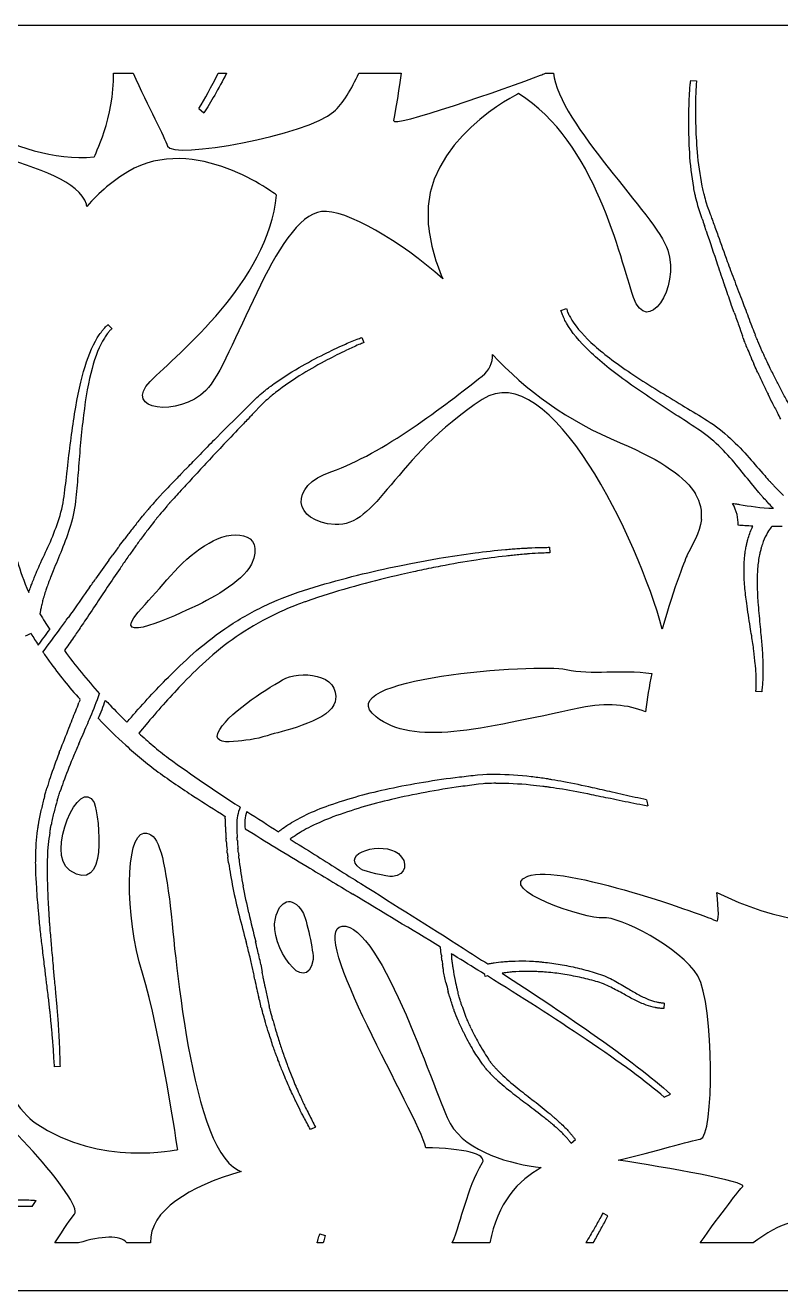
# Model space of a CAD drawing. Header units: metres. Extents: x -136 to 12250, y 0 to 1406.
# Drawn here: x 4124 to 4963, y 0 to 1406 of the extents above; entities that cross this region are included whole.
import ezdxf

# ---------------------------------------------------------------- set-up
doc = ezdxf.new("R2010")
doc.units = ezdxf.units.M
doc.layers.add('PDF_Geometry', color=7, linetype='Continuous')

msp = doc.modelspace()

# ---------------------------------------------------------------- linework, layer by layer
at = {"lineweight": -2}
for p, q in [((0, 1406.3), (12250, 1406.3)), ((4316.7, 1313.9), (4322.2, 1308.9)), ((4833.6, 215), (4840.7, 218.4)), ((4131.3, 93.4), (4135.8, 100.4)), ((12250, 0), (0, 0))]:
    msp.add_line(p, q, dxfattribs=at)
for points in [[(4221.7, 1353.2), (4243.5, 1353.2)], [(4338.2, 1353.2), (4347.4, 1353.2)], [(4494.2, 1353.2), (4541.3, 1353.2)], [(4701.6, 1353.2), (4710.6, 1353.2)], [(4182.8, 53.1), (4156.7, 53.1)], [(4262.8, 53.1), (4236.7, 53.1)], [(4454.8, 53.1), (4447.9, 53.1)], [(4640, 53.1), (4598.2, 53.1)], [(4754.7, 53.1), (4746.5, 53.1)], [(4932.3, 53.1), (4873.5, 53.1)]]:
    msp.add_lwpolyline(points, dxfattribs=at)
at = {"layer": 'PDF_Geometry', "lineweight": -2}
for p, q in [((4872.1, 1202.3), (4871.1, 1205.7)), ((4875.8, 1191.1), (4872.1, 1202.3)), ((4880.2, 1177.9), (4878.2, 1183.9)), ((4901.9, 1113.9), (4900.6, 1117.6)), ((4911.4, 1087), (4908.5, 1095.1)), ((4921.4, 1058.6), (4920.4, 1061.4)), ((4925.9, 1047.5), (4924.8, 1050.1)), ((4931.4, 1033.8), (4931.1, 1034.6)), ((4931.5, 1033.6), (4931.4, 1033.8)), ((4933.9, 1028.3), (4933.1, 1030)), ((4943.5, 1007.4), (4943.4, 1007.5)), ((4370.5, 982.3), (4378.6, 990.3)), ((4378.6, 990.3), (4381, 992.6)), ((4953.3, 987.6), (4949, 996.2)), ((4361, 972.8), (4365.3, 977.1)), ((4315.3, 926.7), (4317.9, 929.4)), ((4296.2, 907), (4301.9, 912.9)), ((4276, 886.1), (4278, 888.1)), ((4268.4, 877.5), (4270.2, 879.6)), ((4255.3, 862.4), (4256.5, 863.8)), ((4258.9, 866.8), (4259.5, 867.5)), ((4258.9, 866.7), (4258.9, 866.8)), ((4241.4, 845.2), (4241.5, 845.2)), ((4228.6, 828.2), (4234.2, 835.5)), ((4184.5, 656.7), (4184.7, 657.2)), ((4161.4, 597.6), (4162.3, 600.2)), ((4177.5, 594.1), (4176.3, 591.2)), ((4166, 565.1), (4166, 565)), ((4146.2, 553.2), (4146.3, 553.3)), ((4155.8, 532.1), (4155.7, 532)), ((4346, 524.4), (4346, 526.7)), ((4346.1, 515.6), (4346.1, 517.8)), ((4358.8, 518), (4358.8, 517.9)), ((4358.9, 513.2), (4358.9, 509.7)), ((4348.1, 488), (4347.9, 489.7)), ((4349.6, 475.6), (4348.8, 481.9)), ((4369.8, 385.1), (4369.1, 387.7)), ((4585.9, 373.6), (4585.2, 381.7)), ((4586.5, 367.4), (4586.5, 367.5)), ((4376, 360.4), (4375.6, 361.8)), ((4377.6, 352.1), (4376, 360.4)), ((4385.5, 362.7), (4385.5, 362.4)), ((4385.5, 362.4), (4387.1, 353.9)), ((4390.1, 337.1), (4394.7, 316.4)), ((4386, 314.3), (4385.1, 318.4)), ((4386.1, 314.2), (4386, 314.3))]:
    msp.add_line(p, q, dxfattribs=at)
for points in [[(4868.5, 1215.6, -0.001609), (4867.5, 1220.1), (4867.3, 1220.8), (4866.9, 1222.9, -0.00076), (4866.4, 1226, -0.0284), (4861.9, 1264.8, -0.015773), (4860.9, 1297.7, -0.012056), (4861.4, 1323, -0.010267), (4862.4, 1339.3, -0.003076), (4863, 1345), (4869.4, 1344.5, 0.000262), (4869, 1338.8), (4869, 1338.2, 0.009296), (4868.4, 1322.8, 0.012236), (4868.5, 1297.8, 0.016064), (4870.2, 1265.4, 0.028153), (4875.5, 1227.7, 0.001037), (4876.2, 1224.4), (4876.6, 1222.8, 0.003035), (4877.3, 1219.9, -0.000524), (4877.8, 1217.8), (4877.8, 1217.7)], [(4880.3, 1209.2), (4881.5, 1205.3), (4882.8, 1201.7, -0.003651), (4884.2, 1197.7, -0.001861), (4886.3, 1192.1, 0.000799), (4888, 1187.3, 0.000019), (4893.3, 1172.8, 0.000358), (4903.7, 1144, 0.000444), (4907.3, 1133.9), (4907.7, 1132.9, 0.000657), (4911.9, 1121.8, 0.000269), (4920.4, 1099.5), (4921.2, 1097.3, -0.000174), (4928.9, 1077.2), (4929.8, 1074.7, -0.000315), (4933.1, 1066.1), (4934.2, 1063.3)], [(4720.1, 1085.7, -0.000613), (4718.9, 1089.4), (4724.9, 1091.5, 0.003405), (4726.3, 1087.9)], [(4722, 1081.1), (4721.9, 1081.2, 0.007511), (4721.2, 1083)], [(4209.8, 1067.5), (4209.8, 1067.6, 0.00946), (4211, 1069)], [(4212.9, 1071.1, -0.001238), (4215.6, 1073.8), (4220, 1069.4, 0.002228), (4217.5, 1066.7)], [(4388.4, 999.1, -0.002594), (4391.9, 1001.9), (4392.5, 1002.4), (4394.1, 1003.6, -0.002198), (4396.5, 1005.4, -0.028462), (4428, 1025.9, -0.015888), (4455.9, 1040.9, -0.011925), (4477.9, 1051.3, -0.009997), (4492.3, 1057.4, -0.003048), (4497.5, 1059.4), (4499.8, 1053.7, 0.000134), (4494.8, 1051.6), (4494.2, 1051.4, 0.009662), (4480.7, 1045.2, 0.012105), (4459.2, 1034.4, 0.016115), (4432.1, 1019, 0.028252), (4401.9, 998.2, 0.00076), (4399.4, 996.2), (4398.1, 995.2, 0.002822), (4396, 993.4, -0.000866), (4394.4, 992), (4394.3, 992)], [(5096, 890.3, -0.023611), (5033.4, 876.3, -0.000189), (5024.6, 892.4, 0.004275), (5017.2, 905.8, -0.001022), (5012.2, 914.5, -0.000354), (4999.4, 937), (4996, 942.8, 0.001268), (4990.1, 953.3, -0.005275), (4977.1, 976.4, 0.00199), (4974, 982, -0.006006), (4967, 994.7), (4962.8, 1002.8, 0.000278), (4956.8, 1014.1, -0.003603), (4950.7, 1026.6, 0.001643), (4946.9, 1034.4, 0.000153), (4945.8, 1036.7, 0.001755), (4944.5, 1039.5, 0.002645), (4943, 1042.8, -0.002394), (4942.2, 1044.7, 0.001039), (4937.6, 1055.4, 0.00059), (4936.5, 1057.8, 0.000055), (4935.3, 1060.7, 0.004809), (4934.8, 1061.8)], [(4800, 1017.4, 0.011138), (4853.7, 984), (4856.3, 982.4, -0.003442), (4881.4, 967.2, -0.04721), (4907.2, 947.1, -0.024508), (4928, 925.6, -0.000565), (4945.2, 905.8, 0.003172), (4950.6, 899.8, -0.000394), (4952.9, 897.3, -0.00305), (4955.5, 894.5, 0.01192), (4959.9, 889.9, -0.000959), (4961.4, 888.4)], [(4954.9, 869.5, 0.00309), (4953.7, 870.7, -0.015417), (4948.8, 875.8, 0.001559), (4947.1, 877.7, -0.011217), (4942.6, 882.7, 0.003809), (4939.9, 885.7), (4939.9, 885.8), (4938.8, 887.1, -0.004229), (4932.3, 894.9, -0.000579), (4915.8, 915.2, 0.025343), (4896.8, 936.4, 0.048044), (4873.9, 955.5, 0.003949), (4849, 972), (4847, 973.2, -0.011243), (4794.1, 1008.8)], [(4388, 986.2), (4385.2, 983.5), (4382.6, 980.8, -0.003121), (4379.8, 977.9, -0.001209), (4375.9, 973.7, 0.002117), (4372.5, 970.1, -0.000055), (4362.2, 959.4, 0.000421), (4341.9, 938, 0.000173), (4334.8, 930.6), (4334.1, 929.8, 0.000935), (4326.4, 921.4, 0.0004), (4310.8, 904.5), (4309.3, 902.9, -0.000192), (4295.2, 887.6), (4293.5, 885.8, -0.000158), (4287.5, 879.2), (4285.6, 877.1, 0.011176), (4284.5, 875.9, -0.004478), (4283.8, 875.1, 0.001038), (4281.8, 872.8, 0.001066), (4280.2, 870.8, -0.000584), (4273, 862.2, 0.001444), (4271.7, 860.8, -0.002397), (4269.5, 858.1, -0.001523), (4267.7, 855.7, 0.00089), (4266.1, 853.7, -0.001618), (4261, 847.1, 0.003281), (4252.9, 836.5, -0.000099), (4245.8, 826.6), (4240.6, 819.4, 0.006085), (4232.6, 808, -0.002323), (4229.1, 802.8, 0.005345), (4214.8, 781.7, -0.001511), (4208.4, 772.1), (4204.8, 766.8, 0.000446), (4191, 746, 0.001058), (4185.6, 738.1, -0.004255), (4177.3, 725.8, 0.000504), (4167.2, 711.4, 0.023615), (4206.2, 663.5, 0.023615)], [(4130.4, 784, 0.001659), (4131.3, 786.3, -0.011491), (4133.7, 792.3, 0.003098), (4135.1, 795.9), (4135.2, 796), (4135.8, 797.5, -0.004419), (4139.7, 806.4, -0.000621), (4150.2, 829.3, 0.025401), (4160.2, 854.8, 0.048201), (4166.9, 882.8, 0.003927), (4170.3, 911.3), (4170.6, 913.5, -0.011266), (4178.5, 974.4)], [(4188.4, 973, 0.011121), (4182.7, 912.3), (4182.5, 909.5, -0.003659), (4180.1, 881.3, -0.047206), (4174, 850.5, -0.024504), (4164.3, 823.3, -0.000422), (4154.7, 800, 0.003242), (4151.8, 792.8, -0.000237), (4150.7, 789.7, -0.003425), (4149.4, 786.3, 0.011215), (4147.3, 780.6, -0.000919), (4146.7, 778.6)], [(4909.5, 875, 0.003351), (4912.6, 874.5, -0.001415), (4917.2, 873.8)], [(4964.7, 849.3, 0.000666), (4957.8, 849.4, -0.000014), (4953, 849.4, 0.020561), (4951.8, 847.6), (4951.6, 847.4)], [(4924.7, 827.2, 0.00145), (4925.5, 831), (4925.6, 831.2, 0.002487), (4926.5, 834.8, -0.037796), (4931.3, 848), (4931.3, 848, -0.001782), (4932.1, 849.7)], [(4947.2, 840.2, 0.037097), (4942.7, 829.8, 0.005074), (4942.2, 828.2, -0.00142), (4941.7, 826.7, -0.003462), (4940.8, 823.4)], [(4212.9, 656.1, 0.002684), (4217.7, 651, 0.009663), (4236.7, 631.9, 0.000263), (4246.6, 643.1), (4246.7, 643.3, -0.015894), (4288, 687.2, -0.020614), (4318, 714.7, -0.031819), (4354.8, 741.7, -0.037717), (4397.8, 764.8, -0.03281), (4444.8, 782, -0.012239), (4492.7, 795.1, -0.009615), (4539.5, 805.7, -0.006495), (4554, 808.7, 0.001596), (4562, 810.2), (4562, 810.2), (4568, 811.3, 0.000684), (4583.6, 814.1, -0.009021), (4623.4, 820, -0.009412), (4657.2, 823.7, -0.000594), (4664.8, 824.3, 0.000316), (4671.3, 824.9, -0.004818), (4679.1, 825.3, 0.001855), (4683.3, 825.5, -0.01239), (4696.9, 826, 0.003316), (4700.2, 826.1, 0.000088), (4706.2, 826.2), (4706.4, 820.1, 0.000529), (4700.4, 819.8, -0.002756), (4696.9, 819.7, 0.011842), (4683.8, 818.9, -0.001172), (4679.9, 818.6, 0.004019), (4671.9, 817.9, -0.00036), (4665.2, 817.2, 0.000768), (4657.9, 816.5, 0.00956), (4624.5, 812, 0.009044), (4585.2, 805.2, -0.000325), (4563.9, 800.9, -0.002487), (4555.1, 799, 0.005942), (4541.7, 796, 0.009123), (4495.5, 784.4, 0.011842), (4448.5, 770.4), (4436.9, 766.4, -0.002029), (4433.3, 765.1, 0.008723), (4425.5, 762.2, 0.019026), (4403.3, 752.7, 0.037543), (4362.6, 729.7, 0.032147), (4328, 703, 0.021212), (4299.6, 675.7, 0.015794), (4259.9, 631.5), (4249.9, 619.6, 0.006956), (4265.4, 605.8, 0.016933), (4283, 591.9, 0.015918), (4361.6, 538, 0.000049), (4362.5, 537.4)], [(4942.7, 674.1, -0.016057), (4942.3, 669.1, 0.006677), (4942.1, 667.7), (4942.1, 667.7, -0.005778), (4941.9, 665.4), (4935.5, 665.9, -0.000434), (4935.6, 668.2, -0.001852), (4935.7, 669.6, 0.015652), (4935.8, 674.3), (4935.8, 674.4, 0.01192), (4935.7, 684, -0.000577), (4935.6, 686.1, 0.002827), (4935.4, 689.9, 0.001343), (4935.1, 693.6, -0.000662), (4934.8, 696.5, 0.008506), (4933.2, 711.2, 0.00569), (4930.8, 727.7, 0.001155), (4929.1, 737.8, -0.006581), (4925.2, 763.9, -0.013944), (4923.1, 782.7, -0.02245), (4922.3, 801.2, -0.028709), (4923.3, 818.9), (4923.4, 819, 0.002295), (4923.7, 821.4)], [(4939.7, 819, -0.004299), (4939.1, 816.4, 0.027659), (4937.2, 800.7, 0.021595), (4936.9, 783.4, 0.013502), (4937.7, 765.2, 0.006273), (4939.9, 740.7, -0.001803), (4941, 729, -0.006763), (4942.4, 712.2, -0.010737), (4943.2, 697, -0.002576), (4943.3, 692.2), (4943.3, 690.2, -0.004656), (4943.2, 684.1)], [(4142.8, 765.6), (4142.8, 765.5, 0.00154), (4141.5, 760.1, -0.001513), (4141, 757.7, 0.004069), (4140.7, 755.8, -0.001427), (4140.1, 752.4, 0.012517), (4150.9, 734.8, 0.01103)], [(4144.7, 772.4), (4144.7, 772.4, -0.000727), (4144.2, 770.6)], [(4814.1, 545.7, -0.005503), (4801.2, 548.3, -0.0033), (4775.8, 554, 0.000895), (4753.8, 559, 0.008387), (4721.9, 565.6, 0.006765), (4708.7, 567.9, 0.000588), (4704.4, 568.7), (4704.3, 568.7, 0.000154), (4700.9, 569.2, 0.009604), (4685.8, 571.2, 0.029725), (4646.6, 573.6, 0.016219), (4640.1, 573.6, -0.005034), (4636.6, 573.5), (4632.2, 573.3), (4626.2, 572.8, 0.006356), (4606.2, 570.6, 0.011955), (4566.3, 564.9, 0.011996), (4527.9, 557.6, 0.032696), (4460.9, 539.1, 0.024945), (4434.9, 528.4)], [(4632.6, 563.4), (4632.4, 563.4), (4632.3, 563.4), (4627.3, 562.8, 0.00605), (4607.5, 560.2, 0.011295), (4568.2, 553.8, 0.011742), (4530.6, 545.9, 0.032323), (4465.6, 526.5, 0.025275), (4441.1, 515.8)], [(4646.6, 564, 0.001349), (4636.9, 563.6), (4634.4, 563.5), (4632.6, 563.4)], [(4646.6, 564), (4646.7, 564, -0.029458), (4684.9, 562.3, -0.010248), (4698.8, 560.8, 0.000579), (4703.1, 560.2, -0.000258), (4707.4, 559.6, -0.007251), (4720.5, 557.6, -0.008913), (4752.3, 551.6, -0.000748), (4773.9, 547.2, 0.003188), (4799.9, 541.9, 0.004366), (4813.4, 539.4), (4815.5, 539)], [(4137.5, 511.6, 0.002951), (4138.2, 516.4), (4138.2, 516.6, 0.000928), (4138.9, 520.8)], [(4370, 532.5, 0.001974), (4405.1, 510.1, -0.003077), (4406.7, 511.3, 0.001965), (4408.6, 512.9), (4408.8, 513, 0.002774), (4410.3, 514.1, -0.014401), (4415.6, 517.7)], [(4151.1, 509.3, 0.001848), (4151.8, 514.3, 0.001328), (4152.7, 518.5)], [(4147.9, 470.6, -0.003415), (4148, 467.3), (4148, 466.2, 0.010958), (4148.1, 457.8, -0.000764), (4148.7, 439.8), (4148.7, 438.1, 0.007758), (4149.4, 426, -0.002851), (4149.9, 418.9, -0.000806), (4150.2, 413.2, 0.000714), (4150.4, 409.4), (4150.5, 408.3, -0.001004), (4151.2, 399.9, -0.000105), (4152, 390.6, 0.000646), (4152.8, 381.3, 0.000175), (4154.9, 358.4), (4156, 346.2, 0.000445), (4156.8, 337.4), (4157.5, 329.9, 0.001112), (4158.8, 314.6, 0.0018), (4159.3, 309.1, -0.004083), (4159.9, 300.5, -0.001036), (4160.7, 287.8), (4160.9, 284.9, -0.000403), (4161.4, 276.7), (4161.5, 275.9, 0.003182), (4161.8, 267.1, 0.001242), (4162.4, 249.1), (4156.2, 248.8, -0.000251), (4155.1, 266.8, 0.00197), (4154.5, 275.6), (4154.5, 276.2, 0.001636), (4153.8, 283.6), (4153.5, 287.2, -0.000488), (4152.8, 294.2), (4152.3, 299.9, 0.004477), (4151.4, 308.5, -0.000898), (4150.8, 313.8, -0.000325), (4150, 321.3, -0.000511), (4149.1, 329, -0.000739), (4147.9, 338.5, 0.000426), (4147.1, 345.2, -0.000136), (4145.2, 360.7, 0.00034), (4142.8, 380.3), (4142.7, 381.3, 0.000877), (4140.7, 398.9, 0.002081), (4139.7, 408.4, -0.000247), (4138.8, 418.1, 0.001956), (4138.2, 425, -0.007866), (4137.1, 437.6, -0.000026), (4136.6, 446.3, 0.000361), (4135.9, 457.1, -0.011656), (4135.5, 465.8), (4135.5, 467.1, 0.004146), (4135.4, 470.6, -0.013591), (4135.3, 477.2), (4135.3, 479.5, 0.000479), (4135.4, 487), (4135.5, 489.7), (4135.7, 492.1, 0.001948), (4135.9, 495, -0.003769), (4136, 497)], [(4149.3, 495.9), (4149.3, 495.8), (4148.6, 488.8), (4148.5, 486.5, -0.001124), (4148, 476.8)], [(4423.6, 505.7), (4423.5, 505.7, 0.014049), (4418.9, 502.4, 0.001346), (4418.1, 501.8, 0.000677), (4445.1, 484.8, 0.000417), (4496.6, 452.4, -0.002078), (4610.2, 380.7, -0.00126), (4637.6, 363.1), (4637.6, 363.1, 0.005976), (4639.3, 363.5, -0.01297), (4644.1, 364.3), (4644.5, 364.3, -0.016017), (4654.5, 365.6, -0.013985), (4661, 366.1), (4662.3, 366.2, -0.010885), (4668.1, 366.4, -0.018351), (4684, 366.3, -0.011282), (4692.7, 365.8, 0.002414), (4697.1, 365.4), (4697.9, 365.3, 0.002068), (4701.6, 364.9, -0.015289), (4720.3, 362.2), (4720.4, 362.2, -0.014998), (4739.4, 358.2, -0.015524), (4758.1, 353, -0.045114), (4775.9, 345.7, -0.01683), (4791.3, 337), (4793.3, 335.8, 0.010715), (4804.6, 329.3, 0.028981), (4816.1, 323.8, 0.037523), (4825.1, 320.9, 0.001673), (4828.7, 320.2, 0.004936), (4830.1, 320.1, -0.008104), (4831.2, 319.9, -0.004442), (4833.6, 319.7), (4833, 313.6, 0.001988), (4830.7, 313.7), (4830.6, 313.7, 0.010674), (4829.8, 313.8, -0.014217), (4827.8, 313.9), (4827.6, 313.9, 0.002499), (4825.7, 314.3, 0.000182), (4823.9, 314.5), (4823.9, 314.6, -0.038597), (4813.6, 317.4, -0.029748), (4801.2, 322.9, -0.010155), (4789.1, 329.4), (4786.8, 330.6, 0.016676), (4772.3, 338.2, 0.044638), (4755.6, 344.4, 0.01433), (4737.3, 348.8, 0.014661), (4718.7, 352.1, 0.016675), (4700.7, 354.1), (4699.2, 354.2, 0.001052), (4696.3, 354.4), (4695.2, 354.5, -0.002154), (4692, 354.6, 0.010505), (4683.9, 354.9), (4683.7, 354.9, 0.018204), (4668.6, 354.5), (4668.5, 354.4, 0.014222), (4663.4, 354.1, 0.001009), (4661.9, 353.9, 0.015194), (4656, 353.2), (4655.9, 353.2, 0.008128), (4653.4, 352.9, -0.008921), (4752.2, 286.6)], [(4747, 279.1, 0.009375), (4637.1, 349.8), (4634.8, 349.2), (4634.3, 351.5, 0.00112), (4603.7, 370.4, -0.000374), (4597, 374.5, 0.001042), (4597.2, 371.3), (4597.4, 368.5, 0.007366), (4598.1, 363.4, -0.001899), (4598.4, 361.5, -0.003716), (4599, 357.6)], [(4601.3, 344.8), (4601.3, 344.7, 0.001193), (4603.5, 335.1), (4603.5, 335)], [(4609.9, 288.8, 0.001069), (4608.7, 291.4, -0.000252), (4607.3, 294.4, -0.002191), (4606.5, 295.9, 0.002464), (4606, 297.1), (4605.9, 297.2), (4605.9, 297.3, -0.003811), (4604.7, 300.1, 0.000818), (4600.4, 311.1), (4600.3, 311.2, 0.005282), (4599.8, 312.7, -0.001585), (4599.3, 313.9), (4599.2, 314), (4599, 314.7, -0.00449), (4598.3, 316.8, 0.000202), (4596.7, 322.1, 0.001044), (4595.3, 326.4), (4595, 327.3, 0.004622), (4594.6, 328.7)], [(4619.2, 291.3), (4618.5, 292.8, -0.001295), (4617.2, 295.6, 0.001263), (4616, 298.3), (4615.8, 298.6, 0.005612), (4614.8, 301), (4614.4, 302, -0.000895), (4613.7, 303.7), (4612.9, 305.8, 0.000535), (4609.7, 314.6, 0.000589), (4609.1, 316, -0.002651), (4608.7, 317.2), (4608.5, 317.7, -0.006874), (4607.9, 319.8, 0.00344), (4607, 322.9, -0.00228), (4606.3, 325.1, 0.003559), (4604.8, 330.2, 0.000772), (4604.4, 331.5)], [(4407.4, 249), (4407.1, 249.9, -0.000895), (4405.3, 254.6), (4404.5, 256.7, -0.00083), (4403.2, 260.3, 0.000553), (4401.9, 263.8), (4401.5, 264.7, -0.015752), (4399.2, 271.1, -0.000089), (4394.3, 286.2)], [(4402.2, 288.8), (4402.2, 288.7, -0.001032), (4406.9, 273.6, 0.015623), (4409, 267.3), (4409.3, 266.5, 0.00058), (4411.8, 259.4), (4414.7, 251.3)], [(4623.8, 281.9), (4623.8, 281.8, 0.000541), (4628.4, 273.4), (4629.8, 270.9), (4631.4, 268.4, 0.000289), (4636.5, 260.2), (4638.3, 257.4)], [(4630.9, 252.7), (4626.8, 259, -0.000724), (4622.1, 266.2), (4622, 266.3, 0.000563), (4619.4, 271, -0.000522), (4615.8, 277.4)], [(4641.2, 253.4, 0.005285), (4639.9, 255.1, 0.007222), (4639.2, 256.1)], [(4416.7, 246.1), (4416.7, 246.1), (4421.7, 233.5, 0.016926), (4428.9, 216.9, -0.001809), (4431.1, 212.2, 0.000619), (4432.6, 208.8, -0.001054), (4435.1, 203.3, 0.000836), (4438.8, 196.2), (4438.9, 196, -0.000196), (4446.1, 181.9), (4440.6, 179.1, -0.000296), (4433.1, 193, 0.002074), (4430.8, 197.4, -0.00051), (4429.2, 200.3), (4429.2, 200.5), (4424.9, 209.3, 0.002246), (4422.6, 214.2, -0.016821), (4415, 230.8, -0.000904), (4411, 240.2), (4409.8, 243.1)], [(4634.4, 248.2, 0.00936), (4633.1, 249.8), (4633, 250, 0.015751), (4632.3, 250.9)], [(4637.3, 244.7, -0.001457), (4638.6, 243.2, 0.010493), (4641.7, 239.9), (4641.7, 239.9, 0.000924), (4646.3, 235.4), (4646.4, 235.4, 0.021283), (4665.5, 219.3, 0.003822), (4681.9, 206.8, -0.00718), (4700.2, 192.7, -0.007064), (4705.1, 188.8, 0.001642), (4707.3, 187, -0.008106), (4711.5, 183.4, 0.000383), (4713.4, 181.7)], [(4643.6, 250.4), (4643.6, 250.4, -0.004109), (4645.3, 248.5, 0.010103), (4647.7, 245.7), (4648.4, 245.1, -0.001995), (4652.1, 241.3, 0.021484), (4670.3, 225.4, 0.004098), (4686.7, 212.5, -0.007083), (4704.6, 198.2, -0.007554), (4708.9, 194.6, 0.004428), (4711.6, 192.2, -0.007572), (4716.1, 188.2, 0.002348), (4717.9, 186.6), (4718, 186.5)], [(4731, 172.9, -0.002412), (4733.3, 170, -0.002147), (4735.2, 167.6), (4730.4, 163.7, -0.003616), (4728.4, 166.1), (4728.3, 166.2, -0.001184), (4726.1, 169)], [(4754.7, 53.1, 0.001781), (4762, 66.2, 0.004283), (4768.8, 78.7), (4771.1, 83.1), (4765.4, 86.2, -0.003289), (4763, 81.8, -0.00574), (4756.1, 69.5, -0.002287), (4746.5, 53.1, -0.002287)], [(4447.9, 53.1, -0.000784), (4448.1, 53.9, 0.002967), (4449.1, 57.2, -0.00003), (4450.9, 63.2), (4457, 61.4, 0.000804), (4455.4, 55.5, -0.001349), (4454.8, 53.1, -0.001349)]]:
    msp.add_lwpolyline(points, format="xyb", dxfattribs=at)
for points in [[(4731, 1078.8), (4731, 1078.7)], [(4211.6, 1058.7), (4211.6, 1058.7)], [(4256.5, 762.4), (4256.8, 762.7)], [(4337.5, 619.4), (4337.6, 619.6)]]:
    msp.add_lwpolyline(points, dxfattribs=at)
for centre, radius, start, end in [((7166.6, 1956.6), 2415.3, 198.4777, 198.6597), ((70206.3, 23006.9), 68876.7, 198.477297, 198.510395), ((7071.8, 1866.3), 2296.8, 198.4313, 198.7278), ((6591, 1718.5), 1794, 199.1889, 199.5688), ((-1802.5, -1257.7), 7111.5, 19.31978, 19.48073), ((4651.7, 1049.3), 83.9, 24.3849, 25.7823), ((19096.3, 6091.4), 15041.8, 199.43256, 199.49094), ((8585, 2353.4), 3885.7, 199.2454, 199.4209), ((4160.8, 1107.4), 69.7, 320.8437, 322.4635), ((4963.1, 1073.7), 44.3, 200.0273, 202.7384), ((4791.1, 1003.8), 141.3, 21.5169, 21.9324), ((3050.9, 301.2), 2018, 21.8787, 21.9534), ((4459.7, 864.7), 500.7, 21.7373, 22.1178), ((6529, 1693.2), 1728.3, 201.9371, 202.2328), ((7493.9, 2069), 2763.7, 201.8777, 201.9815), ((5454, 1268), 572.7, 204.1592, 204.554), ((3534.2, 385.2), 1540.4, 24.3547, 24.6773), ((5846.8, 1431), 997.7, 204.3026, 205.1202), ((16469, 6705.7), 12857.2, 206.30801, 206.36387), ((5392.9, 1206.1), 490.9, 206.4201, 207.9829), ((85111.6, -79779.2), 114199.6, 134.999521, 135.018729), ((11898.3, -6529.4), 10634.5, 135.06118, 135.10098), ((4234.8, 593.6), 819.2, 27.2564, 27.8033), ((5877.6, -600.7), 2185, 134.9505, 135.2503), ((5491.8, -200.6), 1629.4, 135.6882, 136.0907), ((161.3, 4938.7), 5775.1, 315.8059, 315.99654), ((96266.4, -87975.7), 127900.9, 135.97804, 135.984647), ((4320.9, 844), 61.6, 136.878, 138.758), ((7042.7, -1785.7), 3846.2, 135.7865, 135.957), ((5300, -37.1), 1378.7, 138.4416, 138.7982), ((3863.7, 1242.6), 545, 318.2369, 318.573), ((6000, -647.1), 2307.2, 138.4279, 138.4906), ((4227.4, 925.9), 62.8, 317.9199, 318.8248), ((3280.7, 1644.4), 1249.6, 320.8715, 321.2542), ((5301.9, 12.7), 1348.1, 140.6875, 140.8488), ((5436.1, -173), 1570.7, 138.3393, 138.5152), ((17007.8, -8835.7), 16021.8, 142.82652, 142.86965), ((4974, 265.6), 934.1, 140.8098, 141.6502), ((3702.8, 1188.9), 637.3, 323.7185, 324.395), ((4625.8, 528.6), 497.5, 142.9747, 144.4581), ((5216.6, 82.7), 1237.6, 143.9053, 145.082), ((2626.4, 1896.2), 1924.4, 324.5969, 324.9501), ((3891.6, 855.9), 249.1, 341.3233, 341.6968), ((75880.6, -49746.2), 87703.3, 144.821945, 144.842422), ((3543.4, 1189.5), 767.7, 323.8089, 324.8947), ((5631.7, -283), 1787.6, 144.4741, 144.7787), ((-2606.4, 5716.7), 8395.3, 323.45375, 323.60028), ((-2606.4, 5716.7), 8404.1, 323.43189, 323.65657), ((4187.1, 594.8), 146.9, 112.8058, 115.5367), ((4531.1, 972.1), 468.2, 211.1076, 212.9445), ((4531.1, 972.1), 468.2, 214.0957, 215.6082), ((4535.5, 976.6), 474.4, 215.728, 222.3088), ((3851, 786.1), 375.7, 336.7416, 340.9637), ((3756.6, 811.1), 454.9, 338.4866, 339.7341), ((5186.3, 278.2), 1070.9, 159.3054, 159.4831), ((3851, 786.1), 384.5, 336.9813, 340.246), ((2163.2, 1430.3), 2164.3, 338.1622, 338.7059), ((2088.8, 1528.7), 2288, 336.5615, 337.0807), ((4712.2, 1130.1), 708.3, 224.2612, 227.6901), ((-13192, 7487.8), 18671.2, 338.35299, 338.43543), ((16473.3, -4674.7), 13377.1, 156.74155, 156.80468), ((-3091.9, 3740.7), 7921.1, 336.70083, 336.78739), ((4703.1, 1121.1), 695.6, 227.7513, 229.6491), ((4713.7, 383.2), 592.5, 158.7854, 161.6126), ((4709.6, 366.4), 578.8, 157.1397, 159.9209), ((4455.6, 831.6), 314.7, 229.8596, 234.1992), ((4401.2, 485.2), 263.8, 161.221, 163.8872), ((4394.6, 480.1), 243.9, 159.6245, 162.2894), ((4858.8, 1394.7), 1007.3, 234.3314, 237.0558), ((4359.8, 489.3), 222.9, 164.4349, 168.0794), ((3573, 703.4), 592.5, 344.9047, 345.3159), ((3485.6, 754.2), 690.5, 343.0881, 343.5262), ((3651.5, 698.2), 530.4, 343.2047, 343.664), ((3676, 712.6), 511.3, 341.3443, 341.9697), ((5538, 2433.7), 2248.6, 236.9301, 237.9859), ((4358.9, 483.2), 208.9, 162.8037, 166.4525), ((4402.9, 519.7), 44.1, 156.3631, 182.2384), ((4358.8, 526.7), 12.8, 178.3752, 180.3337), ((4461.6, 522.6), 115.7, 179.0978, 182.3892), ((4402.9, 519.7), 35.3, 158.7219, 190.521), ((5027, 537), 681.2, 181.8025, 182.3286), ((4529.9, 517.5), 183.7, 182.5565, 184.7325), ((5646, 535.2), 1287.4, 180.768, 180.9768), ((4524.8, 514.4), 166, 181.6233, 183.6485), ((8254.6, 6799.5), 7390.6, 238.27412, 238.89717), ((3698.6, 453.9), 650, 4.0149, 4.2777), ((4530.9, 511.6), 184.3, 183.7798, 186.7998), ((3777.7, 470.5), 582.4, 2.9164, 3.2839), ((4545.1, 509.3), 185.9, 182.8143, 185.4967), ((4208.1, 472.1), 140.9, 5.6207, 6.5119), ((4460, 496.4), 112.2, 185.381, 187.4093), ((3161.8, 388.6), 1202.6, 4.8037, 4.9091), ((4232.1, 476.2), 128.8, 4.6956, 5.8196), ((4503.3, 498.8), 143.3, 184.842, 186.1984), ((3856, 421), 508.7, 6.6291, 7.0395), ((5050.7, 560), 694.1, 186.6362, 186.8527), ((4837.2, 544.7), 492.4, 188.0698, 191.3504), ((4818.7, 533), 460.6, 186.9589, 190.3784), ((25454.3, 35254.1), 40639.5, 238.8574, 238.9413), ((5068.5, 594.9), 729.1, 191.6327, 194.0907), ((5072.9, 581.3), 719.4, 190.5209, 192.9703), ((-6562.5, -17929.4), 21437.5, 58.66713, 58.97149), ((6102.1, 854.4), 1794.8, 194.0938, 195.0712), ((6316.2, 871.6), 1996, 193.0813, 194.0323), ((3208.3, 77.1), 1201.6, 14.043, 14.8524), ((3274.6, 116.3), 1137.9, 12.9348, 13.7984), ((-2668.8, -1315.3), 7241.3, 13.39152, 13.44729), ((2838.9, 28.1), 1582.3, 12.2073, 12.5132), ((5462.2, 452.1), 879.8, 185.1167, 185.2822), ((9, -58.2), 4597.3, 5.3126, 5.3579), ((4733.5, 388.4), 148.4, 188.1581, 190.0374), ((3859.5, 246.8), 528.7, 10.8133, 11.485), ((3870.4, 257.9), 525.5, 9.8139, 10.5184), ((4304.5, 313.5), 287, 9.3182, 9.8442), ((4308.4, 312.1), 283.4, 8.9272, 9.7189), ((4675.1, 401.2), 301.4, 190.5633, 192.6747), ((4686.3, 397.4), 302.3, 189.4976, 191.5134), ((7002.2, 919.6), 2479.2, 193.4629, 193.6936), ((7908.3, 1176.9), 3626.4, 193.4232, 193.5724), ((-4172.3, -1734.6), 8800.2, 13.49099, 13.54112), ((4650.9, 387.6), 274.8, 195.4901, 196.3779), ((1713.2, -451.4), 2780.4, 15.7237, 15.8966), ((3505, 80.3), 920.5, 14.6063, 14.8653), ((465, -726.1), 4065.6, 14.7459, 14.7996), ((3923.6, 167.8), 484.9, 15.5874, 16.0714), ((3851.7, 162.4), 564.3, 14.5671, 15.0264), ((3976.2, 190.5), 436.8, 14.512, 15.1093), ((4802.3, 245.1), 107.6, 222.3792, 223.5558), ((4782.3, 225.2), 73.1, 221.5522, 223.0055)]:
    msp.add_arc(centre, radius, start, end, dxfattribs=at)
for points in [[(3979.3, 1353.2), (4020.9, 1323.5), (4109.9, 1251.8), (4200.3, 1260.1)], [(4200.3, 1260.1), (4200.3, 1260.1), (4222.8, 1304.5), (4221.7, 1353.2)], [(4243.5, 1353.2), (4260.2, 1316.2), (4278.8, 1281.6), (4281.7, 1272)], [(4316.7, 1313.9), (4323.3, 1324.7), (4330.4, 1337.7), (4338.2, 1353.2)], [(4347.4, 1353.2), (4338.2, 1335.5), (4329.8, 1320.7), (4322.2, 1308.9)], [(4466.3, 1310.1), (4476.8, 1319.4), (4486.4, 1335.6), (4494.2, 1353.2)], [(4532.8, 1300.6), (4530, 1291.3), (4659.4, 1336.7), (4696.3, 1350.9)], [(4541.3, 1353.2), (4537.4, 1324.8), (4533.7, 1303.6), (4532.8, 1300.6)], [(4696.3, 1350.9), (4698, 1351.5), (4699.7, 1352.3), (4701.6, 1353.2)], [(4710.6, 1353.2), (4716.3, 1297.3), (4824.8, 1194.9), (4837.5, 1156.5)], [(4671.8, 1330.4), (4671.8, 1330.4), (4564.6, 1278.5), (4571.2, 1188.8)], [(4799.5, 1103.9), (4784.4, 1147.7), (4757.7, 1276.7), (4671.8, 1330.4)], [(4281.7, 1272), (4286.3, 1256.6), (4437.7, 1284.7), (4466.3, 1310.1)], [(4191.6, 1207.5), (4176.7, 1256.6), (4007.9, 1272.5), (3972.6, 1296.7)], [(4402.9, 1217.7), (4402.9, 1217.7), (4312.1, 1287.7), (4237.7, 1243.6)], [(4237.7, 1243.6), (4221.4, 1233.9), (4206.1, 1220.9), (4192.2, 1205.1)], [(4262.6, 1010.5), (4293.9, 1042.3), (4393.5, 1120.7), (4402.9, 1217.7)], [(4871.1, 1205.7), (4870.2, 1208.9), (4869.2, 1212.2), (4868.5, 1215.6)], [(4877.8, 1217.7), (4878.5, 1214.9), (4879.4, 1212.1), (4880.3, 1209.2)], [(4192.2, 1205.1), (4192, 1205.9), (4191.8, 1206.7), (4191.6, 1207.5)], [(4453, 1199.4), (4401.9, 1193.9), (4354.7, 1030.6), (4324.3, 1000.4)], [(4587.6, 1124.4), (4541.5, 1166.4), (4479.3, 1202.2), (4453, 1199.4)], [(4571.2, 1188.8), (4572.7, 1167.9), (4578.3, 1146.1), (4587.6, 1124.4)], [(4837.5, 1156.5), (4851.5, 1114.2), (4814.5, 1060), (4799.5, 1103.9)], [(4721.2, 1083), (4720.8, 1083.9), (4720.4, 1084.9), (4720.1, 1085.7)], [(4726.3, 1087.9), (4726.5, 1087.3), (4726.8, 1086.6), (4727.2, 1085.8)], [(4728.1, 1083.9), (4728.8, 1082.4), (4729.8, 1080.7), (4731, 1078.8)], [(4211, 1069), (4211.7, 1069.7), (4212.3, 1070.5), (4212.9, 1071.1)], [(4725, 1075.2), (4723.8, 1077.4), (4722.8, 1079.3), (4722, 1081.1)], [(4750.5, 1044.1), (4739.5, 1054.6), (4730.4, 1065.7), (4725, 1075.2)], [(4731, 1078.7), (4736.4, 1070), (4745.3, 1059.9), (4756.2, 1050.3)], [(4190.2, 1027), (4194.4, 1041.1), (4200.1, 1053.6), (4206, 1062.3)], [(4211.6, 1058.7), (4206.4, 1050.3), (4201.5, 1038.3), (4197.9, 1024.8)], [(4206, 1062.3), (4207.3, 1064.3), (4208.6, 1066), (4209.8, 1067.5)], [(4214.8, 1063.4), (4213.8, 1062.1), (4212.8, 1060.6), (4211.6, 1058.7)], [(4217.5, 1066.7), (4217, 1066.3), (4216.6, 1065.7), (4216, 1065)], [(4934.2, 1063.3), (4934.4, 1062.8), (4934.6, 1062.3), (4934.8, 1061.8)], [(4794.1, 1008.8), (4776.3, 1021.6), (4761.7, 1033.4), (4750.5, 1044.1)], [(4756.2, 1050.3), (4767.4, 1040.3), (4782.1, 1029.2), (4800, 1017.4)], [(4178.5, 974.4), (4181.8, 995.1), (4185.8, 1012.8), (4190.2, 1027)], [(4631.3, 1016.4), (4639.5, 1022.9), (4643, 1031.1), (4643, 1040.4)], [(4831.5, 735.3), (4804.7, 835), (4706.3, 1039.5), (4631.5, 990.5)], [(4643, 1040.4), (4679, 1001.1), (4727.1, 966.3), (4784.6, 942.3)], [(4197.9, 1024.8), (4194.1, 1010.9), (4190.9, 993.4), (4188.4, 973)], [(4464.2, 910.5), (4520.6, 929.9), (4590.5, 984.3), (4631.3, 1016.4)], [(4324.3, 1000.4), (4293.9, 970.2), (4231.3, 978.7), (4262.6, 1010.5)], [(4381, 992.6), (4383.4, 994.8), (4385.8, 997), (4388.4, 999.1)], [(4394.3, 992), (4392.2, 990.2), (4390.1, 988.3), (4388, 986.2)], [(4631.5, 990.5), (4532.4, 925.6), (4514.8, 848.7), (4467.9, 851.5)], [(4784.6, 942.3), (4833.4, 921.9), (4857.7, 903), (4868.2, 885.7)], [(4467.9, 851.5), (4421.1, 854.2), (4415.9, 894), (4464.2, 910.5)], [(4961.4, 888.4), (4963.1, 886.7), (4964.7, 885.1), (4966.2, 883.8)], [(4874.9, 857.1), (4875.9, 866.1), (4874.4, 875.6), (4868.2, 885.7)], [(4915.7, 850.7), (4916, 858.4), (4914.4, 866.5), (4909.5, 875)], [(4917.2, 873.8), (4928.3, 872), (4940.7, 870), (4954.9, 869.5)], [(4327.9, 830.9), (4350.7, 845.9), (4391.8, 845.3), (4375.1, 807.3)], [(4874.9, 857.1), (4873.3, 841.9), (4864.3, 828.4), (4858.8, 816.9)], [(4932.1, 849.7), (4925.8, 850), (4920.4, 850.3), (4915.7, 850.7)], [(4951.6, 847.4), (4950.4, 845.8), (4949, 843.5), (4947.2, 840.2)], [(4256.8, 762.7), (4277.6, 784.8), (4299.9, 815.8), (4327.9, 830.9)], [(4858.8, 816.9), (4858.8, 816.9), (4844.6, 783), (4831.5, 735.3)], [(4923.7, 821.4), (4924, 823.3), (4924.3, 825.3), (4924.7, 827.2)], [(4940.8, 823.4), (4940.3, 822), (4940, 820.5), (4939.7, 819)], [(4115.1, 810.4), (4118.3, 800), (4122, 788.5), (4127.6, 776.1)], [(4375.1, 807.3), (4365, 787.4), (4326.3, 766.6), (4308.7, 758.9)], [(4128.1, 777.7), (4128.8, 779.7), (4129.6, 781.8), (4130.4, 784)], [(4146.7, 778.6), (4145.9, 776.4), (4145.3, 774.4), (4144.7, 772.4)], [(4144.2, 770.6), (4143.6, 768.8), (4143.1, 767.1), (4142.8, 765.6)], [(4308.7, 758.9), (4280.5, 745.6), (4210.1, 714.2), (4256.5, 762.4)], [(4409.5, 679), (4427.4, 689.4), (4474.6, 686.8), (4468, 654.5)], [(4513.4, 637.8), (4457.4, 681), (4693, 697.4), (4724.7, 690.4)], [(4724.7, 690.4), (4753.3, 684.2), (4784.7, 690.8), (4819.7, 685.9)], [(4337.6, 619.6), (4347.3, 641.2), (4388.7, 666.3), (4409.5, 679)], [(4819.7, 685.9), (4816.9, 672.1), (4814.6, 657.8), (4812.8, 643.4)], [(4943.2, 684.1), (4943.1, 680), (4943, 676.8), (4942.7, 674.1)], [(4468, 654.5), (4463.8, 635.1), (4414, 622.1), (4396.6, 618.3)], [(4740.6, 647.8), (4626.4, 623.5), (4555.5, 605.2), (4513.4, 637.8)], [(4812.8, 643.4), (4793.7, 651.1), (4769.7, 654), (4740.6, 647.8)], [(4360.4, 610.7), (4346.2, 609.4), (4334.6, 609.1), (4337.5, 619.4)], [(4396.6, 618.3), (4385.7, 613.9), (4370.9, 611.7), (4360.4, 610.7)], [(4173.1, 467.1), (4145.7, 485.3), (4184.1, 573.8), (4200.2, 542.5)], [(4138.9, 520.8), (4139.7, 525.6), (4140.6, 530.6), (4141.8, 535.3)], [(4200.2, 542.5), (4206.5, 525.3), (4215.6, 438.1), (4173.1, 467.1)], [(4814.1, 545.7), (4814.6, 543.4), (4815, 541.2), (4815.5, 539)], [(4155.7, 532), (4154.5, 527.6), (4153.7, 523.2), (4152.7, 518.5)], [(4415.6, 517.7), (4420.6, 521), (4427.1, 524.6), (4434.9, 528.4)], [(4136, 497), (4136.3, 502), (4136.9, 506.9), (4137.5, 511.6)], [(4151.1, 509.3), (4150.4, 504.9), (4149.7, 500.4), (4149.3, 495.9)], [(4253.9, 353), (4234, 418.1), (4235, 505.9), (4255.4, 508.3)], [(4255.4, 508.3), (4271.5, 510.2), (4276.8, 486.2), (4284, 435.3)], [(4441.1, 515.8), (4433.8, 512.2), (4427.9, 508.8), (4423.6, 505.7)], [(4496.1, 468.7), (4471.8, 487.2), (4521.9, 499.7), (4538.3, 485.7)], [(4538.3, 485.7), (4549.4, 476.2), (4547.3, 462), (4531.9, 460.2)], [(4148, 476.8), (4147.9, 474.8), (4147.9, 472.8), (4147.9, 470.6)], [(4531.9, 460.2), (4525.4, 459.9), (4500.9, 465.9), (4496.1, 468.7)], [(4682.1, 460.8), (4719.3, 475.2), (4883.5, 415.2), (4891.8, 410.9)], [(4765.6, 414.4), (4747.7, 412.5), (4644.8, 446.5), (4682.1, 460.8)], [(4401.6, 413.7), (4406.5, 434.1), (4419.6, 439.8), (4431.9, 421.2)], [(4891.8, 410.9), (4894.5, 409.4), (4894.1, 422.8), (4892.2, 442.7)], [(4892.2, 442.7), (4956.5, 410.1), (5025.1, 402.1), (5087.5, 405.6)], [(4284, 435.3), (4288, 406.8), (4304.2, 161.5), (4360.1, 134.1)], [(4443.6, 368), (4435.6, 324.9), (4394.3, 383.8), (4401.6, 413.7)], [(4431.9, 421.2), (4436.3, 413.2), (4444.1, 376), (4443.6, 368)], [(4475.9, 405.1), (4519.4, 409.8), (4581.4, 210.3), (4595.8, 185.8)], [(4870.8, 349.8), (4851.9, 381.4), (4783.5, 416.3), (4765.6, 414.4)], [(4568.7, 158.9), (4560, 195.9), (4435.6, 400.8), (4475.9, 405.1)], [(4024.8, 390.5), (4039.9, 322.3), (4104.4, 207.2), (4134.9, 186.5)], [(4293.1, 156.9), (4293.1, 156.9), (4273.8, 287.8), (4253.9, 353)], [(4591.1, 342.4), (4589.8, 347.2), (4589, 351.9), (4588.3, 356.1)], [(4599, 357.6), (4599.6, 353.5), (4600.2, 349.3), (4601.3, 344.8)], [(4873.7, 168.4), (4889.1, 170), (4889.7, 318.2), (4870.8, 349.8)], [(4594.6, 328.7), (4594.2, 329.9), (4593.7, 331.3), (4593.4, 332.7)], [(4603.5, 335), (4603.7, 333.9), (4604.1, 332.7), (4604.4, 331.5)], [(4394.3, 286.2), (4392.9, 290.1), (4391.7, 294.2), (4390.6, 298.1)], [(4399, 299.9), (4400, 296.1), (4401, 292.4), (4402.2, 288.8)], [(4610.8, 286.9), (4610.5, 287.5), (4610.2, 288.2), (4609.9, 288.8)], [(4615.8, 277.4), (4613.9, 280.5), (4612.3, 283.8), (4610.8, 286.9)], [(4619.2, 291.3), (4620.6, 288.2), (4622.1, 284.9), (4623.8, 281.9)], [(4752.2, 286.6), (4791.6, 259), (4820.6, 236.6), (4840.7, 218.4)], [(4833.6, 215), (4813.6, 232.2), (4785.2, 253.3), (4747, 279.1)], [(4638.3, 257.4), (4638.5, 257), (4638.8, 256.6), (4639.2, 256.1)], [(4641.2, 253.4), (4642, 252.3), (4642.8, 251.3), (4643.6, 250.4)], [(4409.8, 243.1), (4408.9, 245.1), (4408.1, 247.1), (4407.4, 249)], [(4414.7, 251.3), (4415.3, 249.4), (4416, 247.7), (4416.7, 246.1)], [(4632.3, 250.9), (4631.9, 251.4), (4631.4, 252), (4630.9, 252.7)], [(4637.3, 244.7), (4636.1, 245.9), (4635.2, 247.1), (4634.4, 248.2)], [(4178.5, 85.1), (4189.2, 97), (4087.3, 212.4), (4050.8, 223.8)], [(4134.9, 186.5), (4207.2, 137.3), (4293.1, 156.9), (4293.1, 156.9)], [(4595.8, 185.8), (4614.7, 153.7), (4663.2, 140.7), (4697, 136.8)], [(4718, 186.5), (4721.9, 182.8), (4725.1, 179.7), (4727.6, 176.8)], [(4722.8, 172.5), (4720.4, 175.2), (4717, 178.4), (4713.4, 181.7)], [(4726.1, 169), (4725.6, 169.6), (4725, 170.2), (4724.3, 170.9)], [(4728.9, 175.4), (4729.6, 174.5), (4730.4, 173.7), (4731, 172.9)], [(4631.6, 142.3), (4637.3, 152.2), (4610.3, 158.1), (4568.7, 158.9)], [(4782.5, 145.1), (4823.2, 154.4), (4863.5, 167.3), (4873.7, 168.4)], [(4598.2, 53.1), (4609.3, 79.8), (4613.7, 111.4), (4631.6, 142.3)], [(4920.8, 115.7), (4926.4, 121.2), (4836.7, 136.8), (4782.5, 145.1)], [(4363.5, 132.6), (4305.7, 115.4), (4261.9, 89.4), (4262.8, 53.1)], [(4360.1, 134.1), (4361.2, 133.6), (4362.3, 133.1), (4363.5, 132.6)], [(4697, 136.8), (4671.9, 123.2), (4647.8, 97.4), (4640, 53.1)], [(4873.5, 53.1), (4896.9, 86.2), (4917.9, 112.9), (4920.8, 115.7)], [(4002.4, 92.8), (4058, 99.3), (4099, 101.9), (4127.8, 100.8)], [(4127.8, 100.8), (4130.6, 100.7), (4133.2, 100.6), (4135.8, 100.4)], [(4127.6, 93.5), (4099.2, 94.1), (4058.7, 90.8), (4003.6, 83.4)], [(4131.3, 93.4), (4130.1, 93.5), (4128.9, 93.5), (4127.6, 93.5)], [(4156.7, 53.1), (4166.9, 68.8), (4174.8, 81), (4178.5, 85.1)], [(4974.7, 75.7), (4961.8, 72.7), (4946.7, 63.9), (4932.3, 53.1)], [(4236.7, 53.1), (4229, 62.2), (4208.6, 60.8), (4182.8, 53.1)]]:
    msp.add_open_spline(points, degree=3, dxfattribs=at)

doc.saveas('drawing.dxf')
